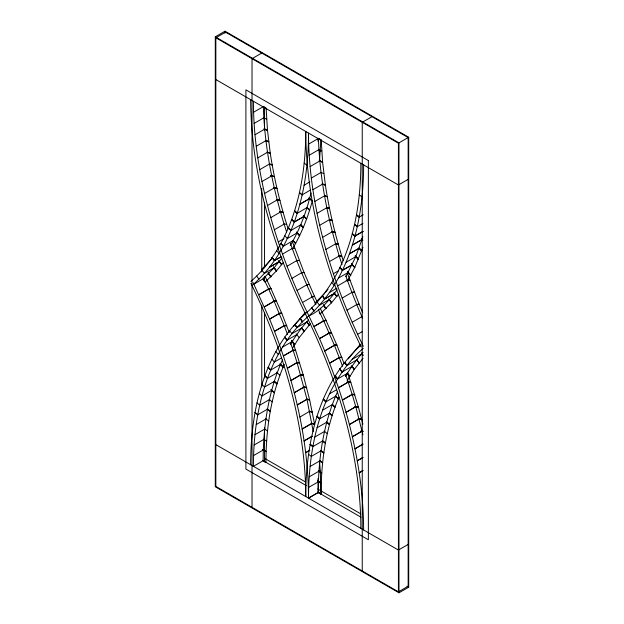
<?xml version="1.0" encoding="UTF-8"?>
<svg xmlns="http://www.w3.org/2000/svg" width="624" height="624" viewBox="0 0 624 624"><rect width="100%" height="100%" fill="white"/><g stroke="black" fill="none" stroke-linecap="round" stroke-linejoin="round"><path stroke-width="0.94" d="M250.63 464.732C250.63 410.303 263.858 350.844 306.041 313.186A357.669 206.497 60 0 0 360.844 163.285M284.294 364.439C270.793 395.132 266.05 428.992 265.941 462.322L262.603 460.325M319.527 160.329L320.869 139.893L319.199 138.895M361.039 517.226L317.702 492.211L321.048 494.138C321.142 461.12 325.822 427.612 339.004 397.129M363.628 164.892C363.628 219.32 350.407 278.78 308.217 316.438A357.669 206.497 60 0 0 253.414 466.339L263.156 460.715A357.669 206.497 60 0 1 282.477 359.923M317.936 141.289L318.084 138.411M253.11 284.622C295.3 246.964 308.521 187.504 308.521 133.076A357.669 206.497 60 0 0 363.324 346.258M361.148 345.002C318.965 382.66 305.737 442.12 305.737 496.548A357.669 206.497 60 0 0 250.934 283.366M310.978 193.003C306.618 211.357 299.949 229.273 290.269 245.513M292.297 249.179C301.337 234.226 307.733 217.815 312.296 200.99L308.935 198.011M345.844 276.518L355.813 256.636L362.879 236.746M347.404 280.987L354.736 267.47L362.957 247.237M292.399 348.418L299.224 337.584L310.3 323.786M347.038 381.038L354.323 369.4L363.082 358.215M262.852 278.998L274.131 267.782L282.056 257.899M265.036 282.259L276.44 270.917L283.374 262.376M293.662 326.344L305.276 312.39M309.871 315.471C321.43 309.995 329.511 299.606 337.163 289.715M320.143 314.075L331.547 302.734L338.481 294.193M348.231 358.878L360.383 344.206M272.36 258.133L261.323 269.841M325.198 292.656L328.029 289.279M324.035 293.959L315.019 302.983M215.288 36.824L225.022 31.2L408.712 137.249L408.712 587.176L398.978 592.8L215.288 486.751L215.288 36.824L398.978 142.873L398.978 592.8M215.842 37.791L225.584 32.167L408.158 137.576L408.158 586.209L398.416 591.833L215.842 486.424L215.842 37.791L398.416 143.2L408.712 137.249M261.76 53.056L252.026 58.679L252.026 507.312M253.586 112.242L263.328 106.618A357.669 206.497 60 0 0 286.595 231.949M254.116 123.412L263.858 117.788M254.99 134.753L264.732 129.129M256.214 146.25L265.957 140.626M257.79 157.888L267.532 152.264L270.27 153.254C274.162 178.916 280.215 204.243 288.155 228.946M259.709 169.658L269.451 164.034L272.165 164.884L269.467 164.096M308.693 144.058L318.435 138.434A357.669 206.497 60 0 0 341.983 264.631M371.974 116.688L362.24 122.312L362.24 570.944M261.971 181.522L271.713 175.898M309.223 155.228L318.965 149.604M310.097 166.569L319.839 160.945M264.568 193.487L274.31 187.863M311.321 178.066L321.064 172.442M267.509 205.522L277.251 199.898M304.083 185.273L309.785 181.888M302.141 194.922L299.442 192.59L302.156 194.875L310.284 190.133M312.897 189.704L322.639 184.08L325.377 185.071C329.269 210.733 335.322 236.059 343.262 260.762M270.777 217.62L280.519 211.996M299.879 204.181L309.621 198.557M299.855 204.282L309.598 198.658M314.816 201.466L324.558 195.842L327.272 196.7L324.55 195.78M274.373 229.757L284.107 224.133M303.997 216.458L294.255 222.082L291.642 219.461L294.286 221.988L304.028 216.364M317.078 213.338L326.82 207.714L329.511 208.439L326.836 207.784M290.987 230.404L288.374 227.783L290.971 230.443L300.729 224.78M278.288 241.917L283.967 238.633M297.094 232.853L287.313 238.563L284.786 235.763M283.397 246.199L280.862 243.407L283.374 246.238L293.14 240.575L295.69 243.329M319.675 225.303L329.417 219.679L332.077 220.272L329.433 219.742M408.158 179.353L398.416 184.977L215.842 79.568M282.524 254.085L292.258 248.461M281.018 256.799L274.521 260.551L272.087 257.595L274.474 260.621L280.964 256.877M269.623 267.158L279.365 261.534M269.568 267.228L279.31 261.604M322.616 237.338L332.358 231.715M363.246 214.742L359.19 217.09L356.468 214.859L359.213 216.98M253.952 284.123L262.883 278.975M287.063 266.237L296.806 260.614M362.957 223.353L357.248 226.738L354.549 224.406L357.271 226.637M325.884 249.436L335.626 243.812L338.216 244.14L335.322 243.844M363.106 231.309L354.986 235.997L352.287 233.672L354.962 236.098L363.082 231.41M258.866 294.645L268.609 289.021M258.929 294.778L268.64 289.084L263.297 277.922M291.915 278.374L301.657 272.75M352.365 245.06L362.099 239.437M352.334 245.154L362.068 239.53M329.48 261.573L339.214 255.949M349.393 253.804L359.135 248.18M349.362 253.898L359.104 248.274L361.748 250.801M264.365 306.805L274.108 301.181M264.42 306.938L274.131 301.244L268.64 289.084M297.063 290.464L306.805 284.84M346.055 262.306L355.836 256.597M333.395 273.733L338.263 270.917M342.42 270.379L352.162 264.755L342.459 270.293L339.893 267.579L342.42 270.379L339.893 267.579M338.458 278.093L348.247 272.392M279.31 313.404L269.599 319.09C292.835 375.843 308.256 436.566 308.521 498.155L318.263 492.531A357.669 206.497 60 0 1 337.576 391.739M279.365 313.537L269.623 319.16L253.11 282.625M302.5 302.492L312.242 296.868M337.631 285.901L347.365 280.277M329.581 292.438L336.937 288.148M334.472 293.35L324.73 298.974L322.343 295.94L324.675 299.044L334.417 293.42L336.804 296.447M274.474 331.289L284.216 325.666M274.521 331.422L284.24 325.736L274.131 301.244M342.17 298.054L351.913 292.43M301.681 328.029L304.013 331.126L301.626 328.091L291.915 333.684L289.583 330.58M296.806 334.589L287.063 340.213L284.63 337.256M313.973 326.461L323.716 320.837L318.404 309.738M314.036 326.594L323.747 320.9L334.448 345.283L342.615 366.304M282.524 347.123L292.258 341.5M347.022 310.19L356.764 304.567M283.351 355.883L293.093 350.259M283.397 356.015L293.116 350.329L290.675 343.309M281.674 357.825L274.373 362.045L271.838 359.245M319.472 338.621L329.215 332.998M363.628 529.971C363.301 463.928 345.719 398.947 319.504 338.684L329.238 333.06M352.17 322.28L361.912 316.657M279.848 363.792L283.109 367.068L280.519 364.4L270.777 370.024L268.164 367.403M277.251 372.723L267.509 378.347L264.865 375.82M287.313 368.176L297.055 362.552L293.116 350.329M287.352 368.316L297.079 362.622L306.985 399.29L313.232 431.59M324.706 350.906L334.417 345.22M324.73 350.977L334.472 345.353M274.326 381.326L276.97 383.854L274.303 381.42L264.568 386.997L261.932 384.47M357.607 334.308L362.474 331.492M271.713 390.328L261.971 395.951L259.295 393.526M290.948 380.453L300.69 374.821M290.987 380.585L300.706 374.891L303.303 375.219L309.644 399.883L314.644 424.429L311.914 423.517M329.581 363.106L339.323 357.482M329.628 363.238L339.347 357.552M269.451 399.594L259.709 405.218L257.01 402.886M294.255 392.675L303.997 387.052L306.641 387.582M294.286 392.808L304.013 387.122M352.17 359.354L361.912 353.73L363.043 355.313L361.374 352.903L363.059 355.298M257.79 414.765L255.06 412.589L257.79 414.765L267.532 409.141M351.343 365.617L354.323 369.4L351.889 366.444L342.17 372.029L339.737 369.073M256.214 424.585L265.957 418.961M297.242 404.914L306.969 399.22M297.258 404.976L306.992 399.352M254.99 434.671L264.732 429.047M338.458 387.699L348.2 382.075M338.504 387.832L348.223 382.145L345.782 375.125M329.48 393.861L336.781 389.641M335.642 396.178L338.216 398.884L335.603 396.263L325.884 401.84L323.271 399.22M299.879 417.074L309.598 411.317L312.296 412.105M254.116 444.998L263.858 439.374M322.616 410.163L332.358 404.539L334.987 407.113L332.342 404.586M342.42 399.992L352.162 394.368M342.459 400.132L352.186 394.438L348.223 382.145M253.586 455.559L263.328 449.935M302.141 428.945L311.883 423.322L314.613 424.242M329.433 413.143L332.077 415.67L329.41 413.236L319.675 418.813L317.008 416.38M302.164 429.07L311.899 423.384M317.078 427.768L326.82 422.144L329.511 424.531L326.563 421.988M346.055 412.261L355.797 406.637L352.186 394.438M346.094 412.402L355.813 406.708L362.903 434.85M304.091 440.903L312.203 436.153M304.106 440.965L312.218 436.277M314.816 437.034L324.558 431.41M349.362 424.492L359.104 418.868M349.393 424.624L359.12 418.938M322.639 440.957L312.897 446.581L310.159 444.46M305.674 452.603L309.738 450.263M305.69 452.728L309.746 450.325M321.064 450.778L311.321 456.401L308.584 454.28M352.349 436.73L362.068 431.036M352.365 436.792L362.099 431.168M310.097 466.487L319.839 460.863M354.962 448.757L363.082 444.07L354.986 448.89M309.223 476.814L318.965 471.19M308.693 487.375L318.435 481.751M357.248 460.762L362.934 457.478M357.271 460.886L362.942 457.54M318.263 492.469L308.521 498.092A357.669 206.497 60 0 1 363.324 348.254M359.198 472.719L363.246 470.309M359.213 472.781L362.458 470.902M408.158 544.432L398.416 550.056L215.842 444.647M268.297 289.037L270.785 288.28M292.336 241.504L304.013 272.407L314.48 296.26L311.992 297.016L314.48 296.26L317.312 302.172M322.577 321.11L325.892 320.096M268.359 289.162L270.878 288.475L281.697 313.123L289.294 332.6M323.466 320.978L325.985 320.291L336.804 344.939L344.081 363.558M268.414 289.286L270.972 288.678M306.548 284.973L309.106 284.365L306.485 284.825M273.788 301.181L276.346 300.573M311.93 296.868L314.48 296.26M323.521 321.103L326.079 320.494M328.895 332.998L331.453 332.389M306.517 284.895L309.106 284.365M273.85 301.306L276.44 300.776M328.957 333.122L331.547 332.584M301.392 272.867L304.013 272.407L301.33 272.719M273.897 301.431L276.526 300.971M278.99 313.388L281.611 312.928M356.499 304.684L359.12 304.223L362.755 312.764M329.004 333.247L331.633 332.787M334.097 345.205L336.718 344.744M301.361 272.789L304.013 272.407M279.045 313.513L281.697 313.123M356.468 304.606L359.12 304.223L347.443 273.32M334.152 345.329L336.804 344.939M296.533 260.715L299.224 260.411L296.478 260.567M351.64 292.531L354.323 292.227L351.585 292.383M356.437 304.535L359.12 304.223M279.092 313.638L281.775 313.326M283.889 325.634L286.572 325.322M334.199 345.454L336.882 345.142M338.996 357.451L341.679 357.139M296.509 260.645L299.224 260.411M351.608 292.461L354.323 292.227M283.936 325.759L286.65 325.525M339.043 357.575L341.757 357.341M291.985 248.547L294.723 248.383M346.172 280.41L349.83 280.199L347.038 280.207M283.982 325.884L286.728 325.728M339.089 357.7L341.835 357.544M347.061 280.285L349.83 280.199M292.757 350.197L295.558 350.189M347.864 382.013L350.665 382.005M292.804 350.321L295.628 350.384L303.303 375.219M347.911 382.138L350.735 382.2L358.41 407.035L362.911 424.172M286.666 224.32L283.772 224.032M338.926 255.996L341.773 256.136L338.879 255.848M292.843 350.446L295.69 350.587M296.712 362.474L299.559 362.614M347.95 382.262L350.797 382.403M351.819 394.29L354.666 394.43M338.902 255.926L341.773 256.136M296.759 362.599L299.629 362.817M351.866 394.415L354.736 394.633M280.215 212.027L283.109 212.324L279.63 211.801M296.79 362.723L299.684 363.012M300.347 374.728L303.241 375.016M351.897 394.54L354.791 394.828M355.454 406.544L358.348 406.832M279.653 211.887L283.109 212.324M354.955 406.598L358.41 407.035M276.401 199.836L279.88 200.359L276.354 199.657M331.508 231.652L334.987 232.175L331.461 231.473M335.603 243.742L338.216 244.14M300.745 375.024L303.358 375.414M303.974 386.989L306.587 387.379M354.986 406.708L358.465 407.23M358.215 418.673L361.694 419.195M276.37 199.75L279.88 200.359M331.477 231.566L334.987 232.175M358.246 418.782L361.748 419.398M273.445 187.754L276.97 188.456L273.406 187.582M303.163 387.075L306.688 387.777M306.946 399.157L309.59 399.68M358.27 418.891L361.795 419.593M361.171 430.794L362.934 431.145M273.429 187.668L276.97 188.456M306.985 399.29L309.644 399.883M361.202 430.911L362.973 431.301M270.839 175.75L274.404 176.623L270.8 175.57M329.41 219.617L332.077 220.272M307.008 399.422L309.683 400.078M309.582 411.247L312.257 411.91M361.226 431.02L363.012 431.457M270.816 175.664L274.404 176.623M326.804 207.652L329.511 208.439M309.637 411.512L312.335 412.3M311.867 423.251L314.574 424.039M324.558 195.842L327.272 196.7M269.443 163.964L272.165 164.884M322.655 184.15L325.377 185.071L322.608 162.185L321.22 139.916L317.881 138.208M267.532 152.264L270.27 153.254L267.501 130.369L266.113 108.1L262.782 106.392M265.418 140.486L268.71 141.742L265.403 140.33M320.525 172.302L323.817 173.558M266.978 151.991L270.27 153.254M322.085 183.807L325.377 185.071M265.411 140.408L268.71 141.742M264.186 128.957L267.501 130.369L264.178 128.809M319.293 160.774L322.608 162.185L319.285 160.625M264.178 128.879L267.501 130.369M319.285 160.696L322.608 162.185M263.305 117.593L266.635 119.153M321.742 150.969L318.404 149.261M318.653 470.527L320.315 471.315M318.661 470.683L320.33 471.502L321.048 494.138M318.669 470.831L320.338 471.682M317.522 481.018L320.861 482.726M317.53 481.135L320.869 482.914M317.53 481.237L320.869 483.093M317.702 492.102L321.04 493.958M264.545 458.305L305.058 481.697M317.717 489.005L360.758 513.848M262.603 460.395L306.353 485.659M407.027 586.201L408.712 587.176M317.881 481.478L321.22 483.475M262.774 449.662L266.113 451.659L263.078 449.717M318.591 138.661L320.869 140.072M263.078 449.779L266.113 451.659M318.583 138.793L320.861 140.252M318.817 149.721L320.338 150.696M318.708 471.089L321.742 473.031L318.716 470.964M266.635 441.215L263.609 439.148M318.817 149.861L320.33 150.868M318.716 471.026L321.742 473.031M318.802 150.002L320.315 151.039M359.268 194.953L362.037 196.856M304.161 163.137L306.914 165.149M319.582 460.746L322.608 462.813L319.597 460.621M267.501 430.997L264.49 428.805M319.589 460.684L322.608 462.813M320.806 450.653L323.817 452.845L320.83 450.528M265.699 418.837L268.71 421.028M320.814 450.59L323.817 452.845M322.382 440.817L325.377 443.126L322.405 440.7M267.275 409.001L270.27 411.317L267.298 408.884M356.468 214.859L359.198 217.035M322.39 440.755L325.377 443.126M267.283 408.938L270.27 411.317M310.167 444.405L312.897 446.581L310.175 444.35M327.272 433.688L324.324 431.145M269.194 399.446L272.165 401.872M354.549 224.406L357.263 226.691M309.387 198.299L312.335 200.842M271.456 390.172L274.404 392.714L271.058 389.672L274.404 392.714M352.287 233.672L354.978 236.051M361.444 238.774L362.786 239.99M308.911 198.104L312.257 201.139M309.683 209.999L307.008 207.566L297.227 213.338L294.583 210.811L297.258 213.244M326.836 422.097L329.511 424.531M361.421 238.867L362.755 240.107M306.985 207.667L309.644 210.148M294.583 210.811L297.242 213.291M329.417 413.189L332.077 415.67M317.015 416.333L319.675 418.813L317.031 416.286M274.31 381.373L276.97 383.854M361.397 238.945L362.716 240.209M359.151 248.134L361.795 250.661M306.946 207.761L309.59 210.288M303.381 215.686L306.688 218.845M276.572 372.138L279.88 375.297M303.358 215.764L306.641 218.985M291.642 219.461L294.271 222.035M359.081 248.321L361.694 250.942M358.465 259.171L355.196 255.895L358.41 259.303M303.326 215.849L306.587 219.125M300.745 224.734L303.358 227.354M332.374 404.492L334.987 407.113M300.706 224.819L303.303 227.487M335.626 396.217L338.216 398.884M268.187 367.364L270.777 370.024L268.203 367.318M355.134 256.051L358.348 259.436M351.577 263.944L354.791 267.337M300.667 224.913L303.241 227.62M296.47 232.128L299.684 235.521M288.374 227.783L290.948 230.49M280.535 364.361L283.109 367.068M351.546 264.022L354.736 267.47M299.629 235.654L296.439 232.206L299.559 235.778M351.507 264.1L354.666 267.595M347.63 271.651L350.797 275.145M347.591 271.721L350.735 275.27M293.116 240.614L295.628 243.454M348.176 272.516L350.665 275.395M331.742 282.5L334.175 285.457M293.069 240.7L295.558 243.578M280.862 243.407L283.351 246.285M276.635 250.684L279.115 253.562M349.83 376.241L347.373 373.316L349.83 376.241L347.35 373.355L337.631 378.94L335.143 376.061M291.619 340.821L294.723 344.425L291.681 340.727M275.8 351.53L278.288 354.401M335.166 376.022L337.631 378.94L335.189 375.983M291.65 340.774L294.723 344.425M296.174 333.887L299.224 337.584M272.087 257.595L274.498 260.59M351.913 366.405L354.323 369.4M284.653 337.217L287.063 340.213L284.677 337.186M333.902 292.555L336.882 296.345M279.388 261.495L281.775 264.529M359.12 362.942L356.764 359.876L359.12 362.942L356.733 359.908L347.022 365.5L344.635 362.466M322.343 295.94L324.706 299.005M278.749 260.801L281.697 264.638M301.657 328.06L304.013 331.126M334.386 293.452L336.718 296.548M331.633 302.632L329.3 299.528L319.472 305.253L317.195 302.086M278.702 260.863L281.611 264.74M276.526 270.816L274.193 267.712L264.365 273.437L262.088 270.27M306.774 321.945L309.106 325.049L306.836 321.883M294.731 324.433L297.063 327.538L306.805 321.914L309.106 325.049M329.238 299.598L331.547 302.734M273.562 267.002L276.44 270.917M328.614 298.873L331.453 302.827M323.801 305.347L326.079 308.513M273.507 267.056L276.346 271.011M268.125 272.743L270.972 276.697M300.23 318.622L302.5 321.789L300.284 318.56M256.651 276.026L258.929 279.185M323.396 304.918L325.985 308.607M314.005 311.033L311.758 307.835L313.973 311.064M300.253 318.591L302.5 321.789M268.289 273.101L270.878 276.791M323.341 304.972L325.892 308.693M319.215 312.491L320.237 313.981M268.234 273.156L270.785 276.884M263.601 279.934L264.615 281.424M263.523 280.004L264.529 281.502M361.148 346.999C328.489 279.973 306.22 206.489 305.737 131.469A357.669 206.497 60 0 1 250.934 281.369M320.143 308.077L325.985 320.291M265.036 276.26L270.878 288.475M319.504 338.684L308.217 314.441A357.669 206.497 60 0 1 253.414 101.26M284.24 325.736L287.508 334.487M347.373 372.544L350.735 382.2M292.266 340.735L295.628 350.384M319.519 461.027L320.33 471.502M317.951 478.577L318.263 492.531M250.63 99.653C251.113 174.673 273.382 248.157 306.041 315.182A357.669 206.497 60 0 1 360.844 528.364M398.416 143.2L398.416 591.833M264.545 106.899L264.545 130.299M264.545 202.441L264.545 267.766M264.545 276.541L264.545 281.416M264.545 312.616L264.545 377.941M264.545 427.666L264.545 462.017M261.76 188.292L261.76 272.017M261.76 305.12L261.76 386.896M225.022 31.2L225.022 33.15M362.669 318.373A357.669 206.497 60 0 1 345.821 275.933M345.446 376.506A357.669 206.497 60 0 1 363.09 352.412M315.884 304.559A357.669 206.497 60 0 1 290.41 243.243M290.339 344.69A357.669 206.497 60 0 1 308.584 319.948M368.363 160.555L245.903 89.848L245.903 469.069L368.363 539.776L368.363 160.555M267.509 378.347L264.88 375.773L267.509 378.347M325.884 401.84L323.294 399.181L325.884 401.84M342.17 372.029L339.76 369.034L342.17 372.029M347.022 365.5L344.659 362.435L347.022 365.5M297.063 327.538L294.762 324.402L297.063 327.538"/></g></svg>
